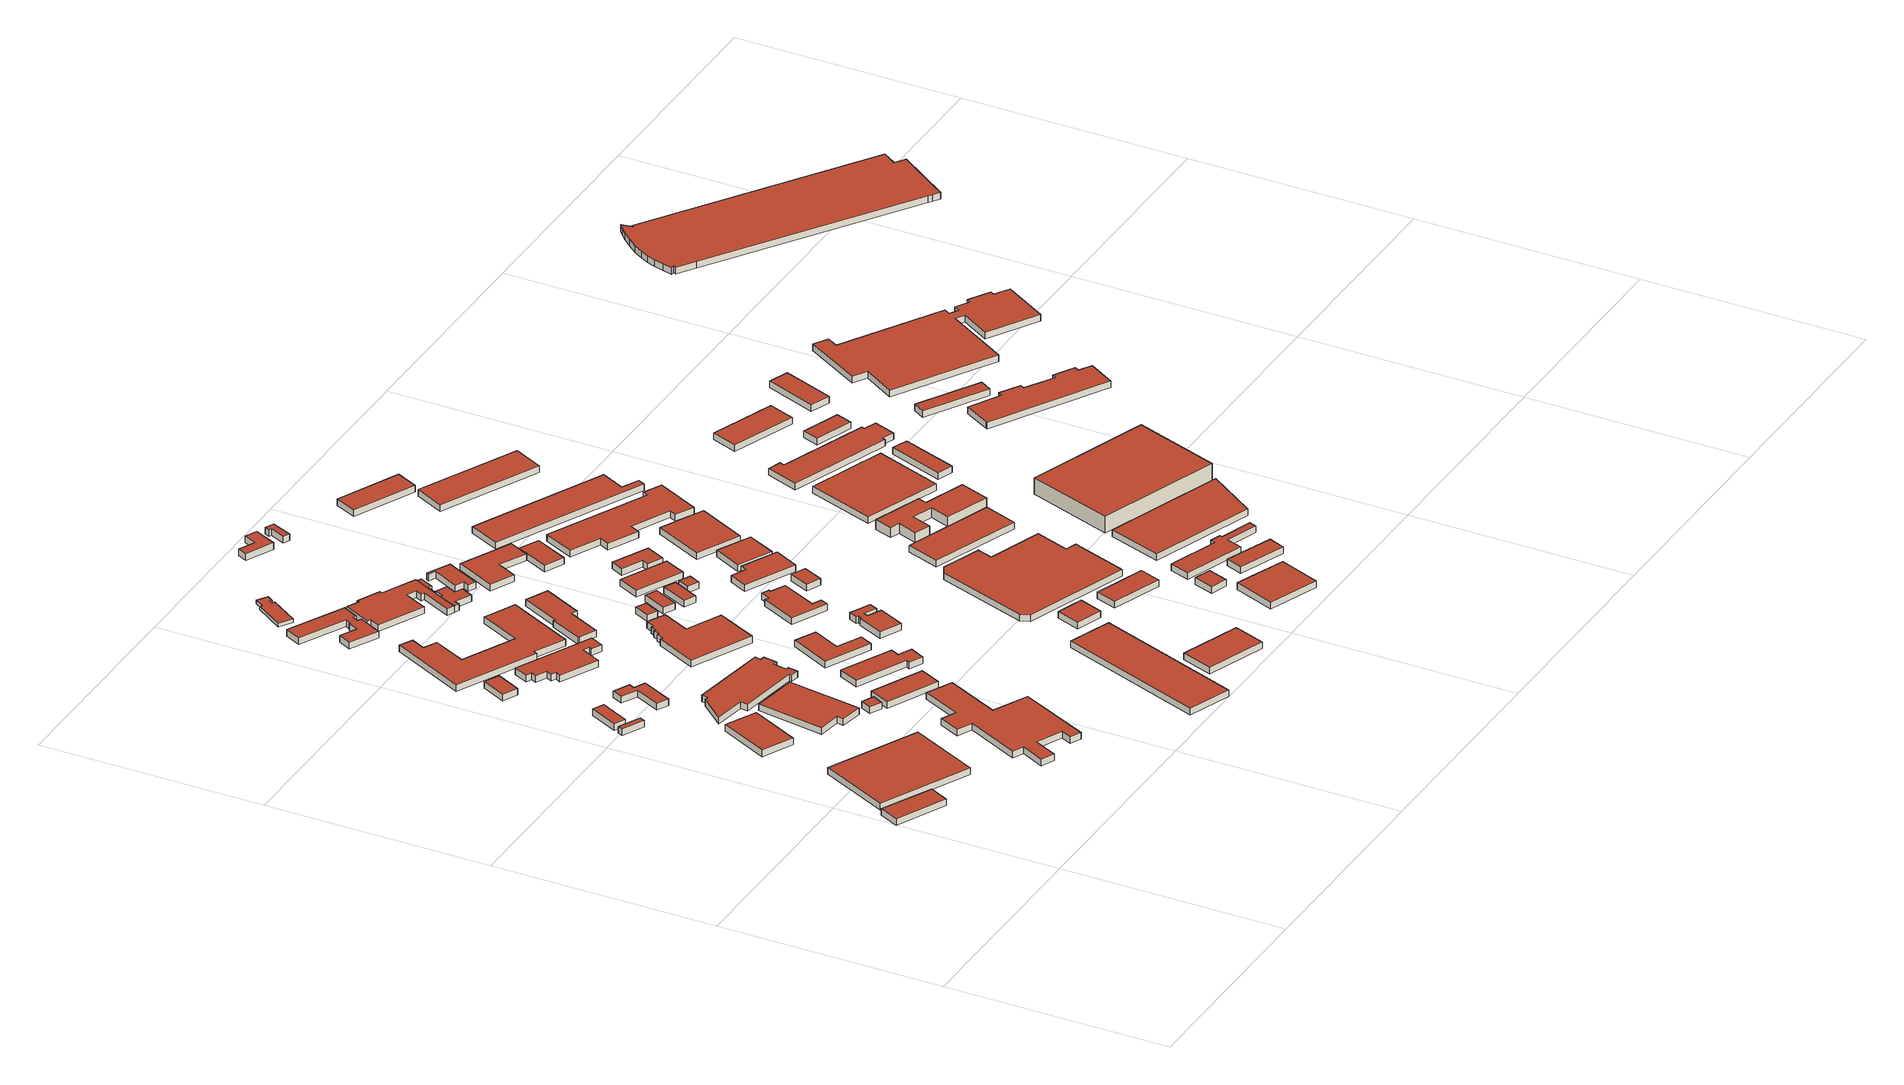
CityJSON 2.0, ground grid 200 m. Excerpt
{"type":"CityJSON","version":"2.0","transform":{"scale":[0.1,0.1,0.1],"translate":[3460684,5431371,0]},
"CityObjects":{
"building1":{"type":"Building","geometry":[{"type":"MultiSurface","lod":"2","boundaries":[[[0,1,2,3]],[[3,4,5,0]],[[0,5,6,1]],[[1,6,7,2]],[[2,7,4,3]],[[7,6,5,4]]],"semantics":{"surfaces":[{"type":"GroundSurface"},{"type":"WallSurface"},{"type":"RoofSurface"}],"values":[0,1,1,1,1,2]}}]},
"building2":{"type":"Building","geometry":[{"type":"MultiSurface","lod":"2","boundaries":[[[8,9,10,11]],[[11,12,13,8]],[[8,13,14,9]],[[9,14,15,10]],[[10,15,12,11]],[[15,14,13,12]]],"semantics":{"surfaces":[{"type":"GroundSurface"},{"type":"WallSurface"},{"type":"RoofSurface"}],"values":[0,1,1,1,1,2]}}]},
"building3":{"type":"Building","geometry":[{"type":"MultiSurface","lod":"2","boundaries":[[[16,17,18,19]],[[19,20,21,16]],[[16,21,22,17]],[[17,22,23,18]],[[18,23,20,19]],[[23,22,21,20]]],"semantics":{"surfaces":[{"type":"GroundSurface"},{"type":"WallSurface"},{"type":"RoofSurface"}],"values":[0,1,1,1,1,2]}}]},
"building4":{"type":"Building","geometry":[{"type":"MultiSurface","lod":"2","boundaries":[[[24,25,26,27]],[[27,28,29,24]],[[24,29,30,25]],[[25,30,31,26]],[[26,31,28,27]],[[31,30,29,28]]],"semantics":{"surfaces":[{"type":"GroundSurface"},{"type":"WallSurface"},{"type":"RoofSurface"}],"values":[0,1,1,1,1,2]}}]},
"building5":{"type":"Building","geometry":[{"type":"MultiSurface","lod":"2","boundaries":[[[32,33,34,35]],[[35,36,37,32]],[[32,37,38,33]],[[33,38,39,34]],[[34,39,36,35]],[[39,38,37,36]]],"semantics":{"surfaces":[{"type":"GroundSurface"},{"type":"WallSurface"},{"type":"RoofSurface"}],"values":[0,1,1,1,1,2]}}]},
"building6":{"type":"Building","geometry":[{"type":"MultiSurface","lod":"2","boundaries":[[[40,41,42,43]],[[43,44,45,40]],[[40,45,46,41]],[[41,46,47,42]],[[42,47,44,43]],[[47,46,45,44]]],"semantics":{"surfaces":[{"type":"GroundSurface"},{"type":"WallSurface"},{"type":"RoofSurface"}],"values":[0,1,1,1,1,2]}}]},
"building7":{"type":"Building","geometry":[{"type":"MultiSurface","lod":"2","boundaries":[[[48,49,50,51,52,53,54,55]],[[55,56,57,48]],[[48,57,58,49]],[[49,58,59,50]],[[50,59,60,51]],[[51,60,61,52]],[[52,61,62,53]],[[53,62,63,54]],[[54,63,56,55]],[[63,62,61,60,59,58,57,56]]],"semantics":{"surfaces":[{"type":"GroundSurface"},{"type":"WallSurface"},{"type":"RoofSurface"}],"values":[0,1,1,1,1,1,1,1,1,2]}}]},
"building8":{"type":"Building","geometry":[{"type":"MultiSurface","lod":"2","boundaries":[[[64,65,66,67,68,69]],[[69,70,71,64]],[[64,71,72,65]],[[65,72,73,66]],[[66,73,74,67]],[[67,74,75,68]],[[68,75,70,69]],[[75,74,73,72,71,70]]],"semantics":{"surfaces":[{"type":"GroundSurface"},{"type":"WallSurface"},{"type":"RoofSurface"}],"values":[0,1,1,1,1,1,1,2]}}]},
"building9":{"type":"Building","geometry":[{"type":"MultiSurface","lod":"2","boundaries":[[[76,77,78,79,80,81,82,83,84,85,86,87,88,89,90,91]],[[91,92,93,76]],[[76,93,94,77]],[[77,94,95,78]],[[78,95,96,79]],[[79,96,97,80]],[[80,97,98,81]],[[81,98,99,82]],[[82,99,100,83]],[[83,100,101,84]],[[84,101,102,85]],[[85,102,103,86]],[[86,103,104,87]],[[87,104,105,88]],[[88,105,106,89]],[[89,106,107,90]],[[90,107,92,91]],[[107,106,105,104,103,102,101,100,99,98,97,96,95,94,93,92]]],"semantics":{"surfaces":[{"type":"GroundSurface"},{"type":"WallSurface"},{"type":"RoofSurface"}],"values":[0,1,1,1,1,1,1,1,1,1,1,1,1,1,1,1,1,2]}}]},
"building10":{"type":"Building","geometry":[{"type":"MultiSurface","lod":"2","boundaries":[[[108,109,110,111]],[[111,112,113,108]],[[108,113,114,109]],[[109,114,115,110]],[[110,115,112,111]],[[115,114,113,112]]],"semantics":{"surfaces":[{"type":"GroundSurface"},{"type":"WallSurface"},{"type":"RoofSurface"}],"values":[0,1,1,1,1,2]}}]},
"building11":{"type":"Building","geometry":[{"type":"MultiSurface","lod":"2","boundaries":[[[116,117,118,119,120,121,122,123,124,125,126,127,128,129,130,131]],[[131,132,133,116]],[[116,133,134,117]],[[117,134,135,118]],[[118,135,136,119]],[[119,136,137,120]],[[120,137,138,121]],[[121,138,139,122]],[[122,139,140,123]],[[123,140,141,124]],[[124,141,142,125]],[[125,142,143,126]],[[126,143,144,127]],[[127,144,145,128]],[[128,145,146,129]],[[129,146,147,130]],[[130,147,132,131]],[[147,146,145,144,143,142,141,140,139,138,137,136,135,134,133,132]]],"semantics":{"surfaces":[{"type":"GroundSurface"},{"type":"WallSurface"},{"type":"RoofSurface"}],"values":[0,1,1,1,1,1,1,1,1,1,1,1,1,1,1,1,1,2]}}]},
"building12":{"type":"Building","geometry":[{"type":"MultiSurface","lod":"2","boundaries":[[[148,149,150,151,152,153,154,155,156,157,158,159,160,161]],[[161,162,163,148]],[[148,163,164,149]],[[149,164,165,150]],[[150,165,166,151]],[[151,166,167,152]],[[152,167,168,153]],[[153,168,169,154]],[[154,169,170,155]],[[155,170,171,156]],[[156,171,172,157]],[[157,172,173,158]],[[158,173,174,159]],[[159,174,175,160]],[[160,175,162,161]],[[175,174,173,172,171,170,169,168,167,166,165,164,163,162]]],"semantics":{"surfaces":[{"type":"GroundSurface"},{"type":"WallSurface"},{"type":"RoofSurface"}],"values":[0,1,1,1,1,1,1,1,1,1,1,1,1,1,1,2]}}]},
"building13":{"type":"Building","geometry":[{"type":"MultiSurface","lod":"2","boundaries":[[[176,177,178,179]],[[179,180,181,176]],[[176,181,182,177]],[[177,182,183,178]],[[178,183,180,179]],[[183,182,181,180]]],"semantics":{"surfaces":[{"type":"GroundSurface"},{"type":"WallSurface"},{"type":"RoofSurface"}],"values":[0,1,1,1,1,2]}}]},
"building14":{"type":"Building","geometry":[{"type":"MultiSurface","lod":"2","boundaries":[[[184,185,186,187,188,189,190,191,192,193,194,195]],[[195,196,197,184]],[[184,197,198,185]],[[185,198,199,186]],[[186,199,200,187]],[[187,200,201,188]],[[188,201,202,189]],[[189,202,203,190]],[[190,203,204,191]],[[191,204,205,192]],[[192,205,206,193]],[[193,206,207,194]],[[194,207,196,195]],[[207,206,205,204,203,202,201,200,199,198,197,196]]],"semantics":{"surfaces":[{"type":"GroundSurface"},{"type":"WallSurface"},{"type":"RoofSurface"}],"values":[0,1,1,1,1,1,1,1,1,1,1,1,1,2]}}]},
"building15":{"type":"Building","geometry":[{"type":"MultiSurface","lod":"2","boundaries":[[[208,209,210,211,212,213,214,215,216,217,218,219,220,221]],[[221,222,223,208]],[[208,223,224,209]],[[209,224,225,210]],[[210,225,226,211]],[[211,226,227,212]],[[212,227,228,213]],[[213,228,229,214]],[[214,229,230,215]],[[215,230,231,216]],[[216,231,232,217]],[[217,232,233,218]],[[218,233,234,219]],[[219,234,235,220]],[[220,235,222,221]],[[235,234,233,232,231,230,229,228,227,226,225,224,223,222]]],"semantics":{"surfaces":[{"type":"GroundSurface"},{"type":"WallSurface"},{"type":"RoofSurface"}],"values":[0,1,1,1,1,1,1,1,1,1,1,1,1,1,1,2]}}]},
"building16":{"type":"Building","geometry":[{"type":"MultiSurface","lod":"2","boundaries":[[[236,237,238,239,240,241,242,243,244,245]],[[245,246,247,236]],[[236,247,248,237]],[[237,248,249,238]],[[238,249,250,239]],[[239,250,251,240]],[[240,251,252,241]],[[241,252,253,242]],[[242,253,254,243]],[[243,254,255,244]],[[244,255,246,245]],[[255,254,253,252,251,250,249,248,247,246]]],"semantics":{"surfaces":[{"type":"GroundSurface"},{"type":"WallSurface"},{"type":"RoofSurface"}],"values":[0,1,1,1,1,1,1,1,1,1,1,2]}}]},
"building17":{"type":"Building","geometry":[{"type":"MultiSurface","lod":"2","boundaries":[[[256,257,258,259,260,261,262,263]],[[263,264,265,256]],[[256,265,266,257]],[[257,266,267,258]],[[258,267,268,259]],[[259,268,269,260]],[[260,269,270,261]],[[261,270,271,262]],[[262,271,264,263]],[[271,270,269,268,267,266,265,264]]],"semantics":{"surfaces":[{"type":"GroundSurface"},{"type":"WallSurface"},{"type":"RoofSurface"}],"values":[0,1,1,1,1,1,1,1,1,2]}}]},
"building18":{"type":"Building","geometry":[{"type":"MultiSurface","lod":"2","boundaries":[[[272,273,274,275,276,277,278,279,280,281,282,283,284,285]],[[285,286,287,272]],[[272,287,288,273]],[[273,288,289,274]],[[274,289,290,275]],[[275,290,291,276]],[[276,291,292,277]],[[277,292,293,278]],[[278,293,294,279]],[[279,294,295,280]],[[280,295,296,281]],[[281,296,297,282]],[[282,297,298,283]],[[283,298,299,284]],[[284,299,286,285]],[[299,298,297,296,295,294,293,292,291,290,289,288,287,286]]],"semantics":{"surfaces":[{"type":"GroundSurface"},{"type":"WallSurface"},{"type":"RoofSurface"}],"values":[0,1,1,1,1,1,1,1,1,1,1,1,1,1,1,2]}}]},
"building19":{"type":"Building","geometry":[{"type":"MultiSurface","lod":"2","boundaries":[[[300,301,302,303,304,305]],[[305,306,307,300]],[[300,307,308,301]],[[301,308,309,302]],[[302,309,310,303]],[[303,310,311,304]],[[304,311,306,305]],[[311,310,309,308,307,306]]],"semantics":{"surfaces":[{"type":"GroundSurface"},{"type":"WallSurface"},{"type":"RoofSurface"}],"values":[0,1,1,1,1,1,1,2]}}]},
"building20":{"type":"Building","geometry":[{"type":"MultiSurface","lod":"2","boundaries":[[[312,313,314,315,316,317,318,319,320,321,322,323,324,325,326,327,328,329]],[[329,330,331,312]],[[312,331,332,313]],[[313,332,333,314]],[[314,333,334,315]],[[315,334,335,316]],[[316,335,336,317]],[[317,336,337,318]],[[318,337,338,319]],[[319,338,339,320]],[[320,339,340,321]],[[321,340,341,322]],[[322,341,342,323]],[[323,342,343,324]],[[324,343,344,325]],[[325,344,345,326]],[[326,345,346,327]],[[327,346,347,328]],[[328,347,330,329]],[[347,346,345,344,343,342,341,340,339,338,337,336,335,334,333,332,331,330]]],"semantics":{"surfaces":[{"type":"GroundSurface"},{"type":"WallSurface"},{"type":"RoofSurface"}],"values":[0,1,1,1,1,1,1,1,1,1,1,1,1,1,1,1,1,1,1,2]}}]},
"building21":{"type":"Building","geometry":[{"type":"MultiSurface","lod":"2","boundaries":[[[348,349,350,351,352,353,354,355,356]],[[356,357,358,348]],[[348,358,359,349]],[[349,359,360,350]],[[350,360,361,351]],[[351,361,362,352]],[[352,362,363,353]],[[353,363,364,354]],[[354,364,365,355]],[[355,365,357,356]],[[365,364,363,362,361,360,359,358,357]]],"semantics":{"surfaces":[{"type":"GroundSurface"},{"type":"WallSurface"},{"type":"RoofSurface"}],"values":[0,1,1,1,1,1,1,1,1,1,2]}}]},
"building22":{"type":"Building","geometry":[{"type":"MultiSurface","lod":"2","boundaries":[[[366,367,368,369]],[[369,370,371,366]],[[366,371,372,367]],[[367,372,373,368]],[[368,373,370,369]],[[373,372,371,370]]],"semantics":{"surfaces":[{"type":"GroundSurface"},{"type":"WallSurface"},{"type":"RoofSurface"}],"values":[0,1,1,1,1,2]}}]},
"building23":{"type":"Building","geometry":[{"type":"MultiSurface","lod":"2","boundaries":[[[329,374,375,376,377,378,379,380,381,312]],[[312,331,330,329]],[[329,330,382,374]],[[374,382,383,375]],[[375,383,384,376]],[[376,384,385,377]],[[377,385,386,378]],[[378,386,387,379]],[[379,387,388,380]],[[380,388,389,381]],[[381,389,331,312]],[[389,388,387,386,385,384,383,382,330,331]]],"semantics":{"surfaces":[{"type":"GroundSurface"},{"type":"WallSurface"},{"type":"RoofSurface"}],"values":[0,1,1,1,1,1,1,1,1,1,1,2]}}]},
"building24":{"type":"Building","geometry":[{"type":"MultiSurface","lod":"2","boundaries":[[[390,391,392,393]],[[393,394,395,390]],[[390,395,396,391]],[[391,396,397,392]],[[392,397,394,393]],[[397,396,395,394]]],"semantics":{"surfaces":[{"type":"GroundSurface"},{"type":"WallSurface"},{"type":"RoofSurface"}],"values":[0,1,1,1,1,2]}}]},
"building25":{"type":"Building","geometry":[{"type":"MultiSurface","lod":"2","boundaries":[[[398,399,400,401,402,403,404]],[[404,405,406,398]],[[398,406,407,399]],[[399,407,408,400]],[[400,408,409,401]],[[401,409,410,402]],[[402,410,411,403]],[[403,411,405,404]],[[411,410,409,408,407,406,405]]],"semantics":{"surfaces":[{"type":"GroundSurface"},{"type":"WallSurface"},{"type":"RoofSurface"}],"values":[0,1,1,1,1,1,1,1,2]}}]},
"building26":{"type":"Building","geometry":[{"type":"MultiSurface","lod":"2","boundaries":[[[412,413,414,415]],[[415,416,417,412]],[[412,417,418,413]],[[413,418,419,414]],[[414,419,416,415]],[[419,418,417,416]]],"semantics":{"surfaces":[{"type":"GroundSurface"},{"type":"WallSurface"},{"type":"RoofSurface"}],"values":[0,1,1,1,1,2]}}]},
"building27":{"type":"Building","geometry":[{"type":"MultiSurface","lod":"2","boundaries":[[[420,421,422,423,424,425,426,427,428,429,430,431]],[[431,432,433,420]],[[420,433,434,421]],[[421,434,435,422]],[[422,435,436,423]],[[423,436,437,424]],[[424,437,438,425]],[[425,438,439,426]],[[426,439,440,427]],[[427,440,441,428]],[[428,441,442,429]],[[429,442,443,430]],[[430,443,432,431]],[[443,442,441,440,439,438,437,436,435,434,433,432]]],"semantics":{"surfaces":[{"type":"GroundSurface"},{"type":"WallSurface"},{"type":"RoofSurface"}],"values":[0,1,1,1,1,1,1,1,1,1,1,1,1,2]}}]},
"building28":{"type":"Building","geometry":[{"type":"MultiSurface","lod":"2","boundaries":[[[444,445,446,447,448,449,450,451]],[[451,452,453,444]],[[444,453,454,445]],[[445,454,455,446]],[[446,455,456,447]],[[447,456,457,448]],[[448,457,458,449]],[[449,458,459,450]],[[450,459,452,451]],[[459,458,457,456,455,454,453,452]]],"semantics":{"surfaces":[{"type":"GroundSurface"},{"type":"WallSurface"},{"type":"RoofSurface"}],"values":[0,1,1,1,1,1,1,1,1,2]}}]},
"building29":{"type":"Building","geometry":[{"type":"MultiSurface","lod":"2","boundaries":[[[460,461,462,463]],[[463,464,465,460]],[[460,465,466,461]],[[461,466,467,462]],[[462,467,464,463]],[[467,466,465,464]]],"semantics":{"surfaces":[{"type":"GroundSurface"},{"type":"WallSurface"},{"type":"RoofSurface"}],"values":[0,1,1,1,1,2]}}]},
"building30":{"type":"Building","geometry":[{"type":"MultiSurface","lod":"2","boundaries":[[[468,469,470,471,472,473,474,475,476,477]],[[477,478,479,468]],[[468,479,480,469]],[[469,480,481,470]],[[470,481,482,471]],[[471,482,483,472]],[[472,483,484,473]],[[473,484,485,474]],[[474,485,486,475]],[[475,486,487,476]],[[476,487,478,477]],[[487,486,485,484,483,482,481,480,479,478]]],"semantics":{"surfaces":[{"type":"GroundSurface"},{"type":"WallSurface"},{"type":"RoofSurface"}],"values":[0,1,1,1,1,1,1,1,1,1,1,2]}}]},
"building31":{"type":"Building","geometry":[{"type":"MultiSurface","lod":"2","boundaries":[[[488,489,490,491]],[[491,492,493,488]],[[488,493,494,489]],[[489,494,495,490]],[[490,495,492,491]],[[495,494,493,492]]],"semantics":{"surfaces":[{"type":"GroundSurface"},{"type":"WallSurface"},{"type":"RoofSurface"}],"values":[0,1,1,1,1,2]}}]},
"building32":{"type":"Building","geometry":[{"type":"MultiSurface","lod":"2","boundaries":[[[496,497,498,499,500,501]],[[501,502,503,496]],[[496,503,504,497]],[[497,504,505,498]],[[498,505,506,499]],[[499,506,507,500]],[[500,507,502,501]],[[507,506,505,504,503,502]]],"semantics":{"surfaces":[{"type":"GroundSurface"},{"type":"WallSurface"},{"type":"RoofSurface"}],"values":[0,1,1,1,1,1,1,2]}}]},
"building33":{"type":"Building","geometry":[{"type":"MultiSurface","lod":"2","boundaries":[[[508,509,510,511]],[[511,512,513,508]],[[508,513,514,509]],[[509,514,515,510]],[[510,515,512,511]],[[515,514,513,512]]],"semantics":{"surfaces":[{"type":"GroundSurface"},{"type":"WallSurface"},{"type":"RoofSurface"}],"values":[0,1,1,1,1,2]}}]},
"building34":{"type":"Building","geometry":[{"type":"MultiSurface","lod":"2","boundaries":[[[516,517,518,519,520,521]],[[521,522,523,516]],[[516,523,524,517]],[[517,524,525,518]],[[518,525,526,519]],[[519,526,527,520]],[[520,527,522,521]],[[527,526,525,524,523,522]]],"semantics":{"surfaces":[{"type":"GroundSurface"},{"type":"WallSurface"},{"type":"RoofSurface"}],"values":[0,1,1,1,1,1,1,2]}}]},
"building35":{"type":"Building","geometry":[{"type":"MultiSurface","lod":"2","boundaries":[[[528,529,530,531]],[[531,532,533,528]],[[528,533,534,529]],[[529,534,535,530]],[[530,535,532,531]],[[535,534,533,532]]],"semantics":{"surfaces":[{"type":"GroundSurface"},{"type":"WallSurface"},{"type":"RoofSurface"}],"values":[0,1,1,1,1,2]}}]},
"building36":{"type":"Building","geometry":[{"type":"MultiSurface","lod":"2","boundaries":[[[536,537,538,539]],[[539,540,541,536]],[[536,541,542,537]],[[537,542,543,538]],[[538,543,540,539]],[[543,542,541,540]]],"semantics":{"surfaces":[{"type":"GroundSurface"},{"type":"WallSurface"},{"type":"RoofSurface"}],"values":[0,1,1,1,1,2]}}]},
"building37":{"type":"Building","geometry":[{"type":"MultiSurface","lod":"2","boundaries":[[[544,545,546,547,548,549]],[[549,550,551,544]],[[544,551,552,545]],[[545,552,553,546]],[[546,553,554,547]],[[547,554,555,548]],[[548,555,550,549]],[[555,554,553,552,551,550]]],"semantics":{"surfaces":[{"type":"GroundSurface"},{"type":"WallSurface"},{"type":"RoofSurface"}],"values":[0,1,1,1,1,1,1,2]}}]},
"building38":{"type":"Building","geometry":[{"type":"MultiSurface","lod":"2","boundaries":[[[556,557,558,559]],[[559,560,561,556]],[[556,561,562,557]],[[557,562,563,558]],[[558,563,560,559]],[[563,562,561,560]]],"semantics":{"surfaces":[{"type":"GroundSurface"},{"type":"WallSurface"},{"type":"RoofSurface"}],"values":[0,1,1,1,1,2]}}]},
"building39":{"type":"Building","geometry":[{"type":"MultiSurface","lod":"2","boundaries":[[[564,565,566,567]],[[567,568,569,564]],[[564,569,570,565]],[[565,570,571,566]],[[566,571,568,567]],[[571,570,569,568]]],"semantics":{"surfaces":[{"type":"GroundSurface"},{"type":"WallSurface"},{"type":"RoofSurface"}],"values":[0,1,1,1,1,2]}}]},
"building40":{"type":"Building","geometry":[{"type":"MultiSurface","lod":"2","boundaries":[[[572,573,574,575,576,577]],[[577,578,579,572]],[[572,579,580,573]],[[573,580,581,574]],[[574,581,582,575]],[[575,582,583,576]],[[576,583,578,577]],[[583,582,581,580,579,578]]],"semantics":{"surfaces":[{"type":"GroundSurface"},{"type":"WallSurface"},{"type":"RoofSurface"}],"values":[0,1,1,1,1,1,1,2]}}]},
"building41":{"type":"Building","geometry":[{"type":"MultiSurface","lod":"2","boundaries":[[[584,585,586,587,588,589]],[[589,590,591,584]],[[584,591,592,585]],[[585,592,593,586]],[[586,593,594,587]],[[587,594,595,588]],[[588,595,590,589]],[[595,594,593,592,591,590]]],"semantics":{"surfaces":[{"type":"GroundSurface"},{"type":"WallSurface"},{"type":"RoofSurface"}],"values":[0,1,1,1,1,1,1,2]}}]},
"building42":{"type":"Building","geometry":[{"type":"MultiSurface","lod":"2","boundaries":[[[596,597,598,599]],[[599,600,601,596]],[[596,601,602,597]],[[597,602,603,598]],[[598,603,600,599]],[[603,602,601,600]]],"semantics":{"surfaces":[{"type":"GroundSurface"},{"type":"WallSurface"},{"type":"RoofSurface"}],"values":[0,1,1,1,1,2]}}]},
"building43":{"type":"Building","geometry":[{"type":"MultiSurface","lod":"2","boundaries":[[[604,605,606,607]],[[607,608,609,604]],[[604,609,610,605]],[[605,610,611,606]],[[606,611,608,607]],[[611,610,609,608]]],"semantics":{"surfaces":[{"type":"GroundSurface"},{"type":"WallSurface"},{"type":"RoofSurface"}],"values":[0,1,1,1,1,2]}}]},
"building44":{"type":"Building","geometry":[{"type":"MultiSurface","lod":"2","boundaries":[[[612,613,614,615,616,617,618,619,620,621]],[[621,622,623,612]],[[612,623,624,613]],[[613,624,625,614]],[[614,625,626,615]],[[615,626,627,616]],[[616,627,628,617]],[[617,628,629,618]],[[618,629,630,619]],[[619,630,631,620]],[[620,631,622,621]],[[631,630,629,628,627,626,625,624,623,622]]],"semantics":{"surfaces":[{"type":"GroundSurface"},{"type":"WallSurface"},{"type":"RoofSurface"}],"values":[0,1,1,1,1,1,1,1,1,1,1,2]}}]},
"building45":{"type":"Building","geometry":[{"type":"MultiSurface","lod":"2","boundaries":[[[632,633,634,635]],[[635,636,637,632]],[[632,637,638,633]],[[633,638,639,634]],[[634,639,636,635]],[[639,638,637,636]]],"semantics":{"surfaces":[{"type":"GroundSurface"},{"type":"WallSurface"},{"type":"RoofSurface"}],"values":[0,1,1,1,1,2]}}]},
"building46":{"type":"Building","geometry":[{"type":"MultiSurface","lod":"2","boundaries":[[[640,641,642,643]],[[643,644,645,640]],[[640,645,646,641]],[[641,646,647,642]],[[642,647,644,643]],[[647,646,645,644]]],"semantics":{"surfaces":[{"type":"GroundSurface"},{"type":"WallSurface"},{"type":"RoofSurface"}],"values":[0,1,1,1,1,2]}}]},
"building47":{"type":"Building","geometry":[{"type":"MultiSurface","lod":"2","boundaries":[[[648,649,650,651,652,653,654,655,656,657,658,659]],[[659,660,661,648]],[[648,661,662,649]],[[649,662,663,650]],[[650,663,664,651]],[[651,664,665,652]],[[652,665,666,653]],[[653,666,667,654]],[[654,667,668,655]],[[655,668,669,656]],[[656,669,670,657]],[[657,670,671,658]],[[658,671,660,659]],[[671,670,669,668,667,666,665,664,663,662,661,660]]],"semantics":{"surfaces":[{"type":"GroundSurface"},{"type":"WallSurface"},{"type":"RoofSurface"}],"values":[0,1,1,1,1,1,1,1,1,1,1,1,1,2]}}]},
"building48":{"type":"Building","geometry":[{"type":"MultiSurface","lod":"2","boundaries":[[[672,673,674,675]],[[675,676,677,672]],[[672,677,678,673]],[[673,678,679,674]],[[674,679,676,675]],[[679,678,677,676]]],"semantics":{"surfaces":[{"type":"GroundSurface"},{"type":"WallSurface"},{"type":"RoofSurface"}],"values":[0,1,1,1,1,2]}}]},
"building49":{"type":"Building","geometry":[{"type":"MultiSurface","lod":"2","boundaries":[[[680,681,682,683]],[[683,684,685,680]],[[680,685,686,681]],[[681,686,687,682]],[[682,687,684,683]],[[687,686,685,684]]],"semantics":{"surfaces":[{"type":"GroundSurface"},{"type":"WallSurface"},{"type":"RoofSurface"}],"values":[0,1,1,1,1,2]}}]},
"building50":{"type":"Building","geometry":[{"type":"MultiSurface","lod":"2","boundaries":[[[688,689,690,691,692,693]],[[693,694,695,688]],[[688,695,696,689]],[[689,696,697,690]],[[690,697,698,691]],[[691,698,699,692]],[[692,699,694,693]],[[699,698,697,696,695,694]]],"semantics":{"surfaces":[{"type":"GroundSurface"},{"type":"WallSurface"},{"type":"RoofSurface"}],"values":[0,1,1,1,1,1,1,2]}}]},
"building51":{"type":"Building","geometry":[{"type":"MultiSurface","lod":"2","boundaries":[[[700,701,702,703]],[[703,704,705,700]],[[700,705,706,701]],[[701,706,707,702]],[[702,707,704,703]],[[707,706,705,704]]],"semantics":{"surfaces":[{"type":"GroundSurface"},{"type":"WallSurface"},{"type":"RoofSurface"}],"values":[0,1,1,1,1,2]}}]},
"building52":{"type":"Building","geometry":[{"type":"MultiSurface","lod":"2","boundaries":[[[708,709,710,711]],[[711,712,713,708]],[[708,713,714,709]],[[709,714,715,710]],[[710,715,712,711]],[[715,714,713,712]]],"semantics":{"surfaces":[{"type":"GroundSurface"},{"type":"WallSurface"},{"type":"RoofSurface"}],"values":[0,1,1,1,1,2]}}]},
"building53":{"type":"Building","geometry":[{"type":"MultiSurface","lod":"2","boundaries":[[[716,717,718,719]],[[719,720,721,716]],[[716,721,722,717]],[[717,722,723,718]],[[718,723,720,719]],[[723,722,721,720]]],"semantics":{"surfaces":[{"type":"GroundSurface"},{"type":"WallSurface"},{"type":"RoofSurface"}],"values":[0,1,1,1,1,2]}}]},
"building54":{"type":"Building","geometry":[{"type":"MultiSurface","lod":"2","boundaries":[[[724,725,726,727,728,729,730,731,732,733]],[[733,734,735,724]],[[724,735,736,725]],[[725,736,737,726]],[[726,737,738,727]],[[727,738,739,728]],[[728,739,740,729]],[[729,740,741,730]],[[730,741,742,731]],[[731,742,743,732]],[[732,743,734,733]],[[743,742,741,740,739,738,737,736,735,734]]],"semantics":{"surfaces":[{"type":"GroundSurface"},{"type":"WallSurface"},{"type":"RoofSurface"}],"values":[0,1,1,1,1,1,1,1,1,1,1,2]}}]},
"building55":{"type":"Building","geometry":[{"type":"MultiSurface","lod":"2","boundaries":[[[744,745,746,747,748,749,750,751,752,753,754,755]],[[755,756,757,744]],[[744,757,758,745]],[[745,758,759,746]],[[746,759,760,747]],[[747,760,761,748]],[[748,761,762,749]],[[749,762,763,750]],[[750,763,764,751]],[[751,764,765,752]],[[752,765,766,753]],[[753,766,767,754]],[[754,767,756,755]],[[767,766,765,764,763,762,761,760,759,758,757,756]]],"semantics":{"surfaces":[{"type":"GroundSurface"},{"type":"WallSurface"},{"type":"RoofSurface"}],"values":[0,1,1,1,1,1,1,1,1,1,1,1,1,2]}}]},
"building56":{"type":"Building","geometry":[{"type":"MultiSurface","lod":"2","boundaries":[[[768,769,770,771]],[[771,772,773,768]],[[768,773,774,769]],[[769,774,775,770]],[[770,775,772,771]],[[775,774,773,772]]],"semantics":{"surfaces":[{"type":"GroundSurface"},{"type":"WallSurface"},{"type":"RoofSurface"}],"values":[0,1,1,1,1,2]}}]},
"building57":{"type":"Building","geometry":[{"type":"MultiSurface","lod":"2","boundaries":[[[776,777,778,779]],[[779,780,781,776]],[[776,781,782,777]],[[777,782,783,778]],[[778,783,780,779]],[[783,782,781,780]]],"semantics":{"surfaces":[{"type":"GroundSurface"},{"type":"WallSurface"},{"type":"RoofSurface"}],"values":[0,1,1,1,1,2]}}]},
"building58":{"type":"Building","geometry":[{"type":"MultiSurface","lod":"2","boundaries":[[[784,785,786,787]],[[787,788,789,784]],[[784,789,790,785]],[[785,790,791,786]],[[786,791,788,787]],[[791,790,789,788]]],"semantics":{"surfaces":[{"type":"GroundSurface"},{"type":"WallSurface"},{"type":"RoofSurface"}],"values":[0,1,1,1,1,2]}}]},
"building59":{"type":"Building","geometry":[{"type":"MultiSurface","lod":"2","boundaries":[[[792,793,794,795,796,797,798,799,800,801]],[[801,802,803,792]],[[792,803,804,793]],[[793,804,805,794]],[[794,805,806,795]],[[795,806,807,796]],[[796,807,808,797]],[[797,808,809,798]],[[798,809,810,799]],[[799,810,811,800]],[[800,811,802,801]],[[811,810,809,808,807,806,805,804,803,802]]],"semantics":{"surfaces":[{"type":"GroundSurface"},{"type":"WallSurface"},{"type":"RoofSurface"}],"values":[0,1,1,1,1,1,1,1,1,1,1,2]}}]},
"building60":{"type":"Building","geometry":[{"type":"MultiSurface","lod":"2","boundaries":[[[812,813,814,815]],[[815,816,817,812]],[[812,817,818,813]],[[813,818,819,814]],[[814,819,816,815]],[[819,818,817,816]]],"semantics":{"surfaces":[{"type":"GroundSurface"},{"type":"WallSurface"},{"type":"RoofSurface"}],"values":[0,1,1,1,1,2]}}]},
"building61":{"type":"Building","geometry":[{"type":"MultiSurface","lod":"2","boundaries":[[[820,821,822,823]],[[823,824,825,820]],[[820,825,826,821]],[[821,826,827,822]],[[822,827,824,823]],[[827,826,825,824]]],"semantics":{"surfaces":[{"type":"GroundSurface"},{"type":"WallSurface"},{"type":"RoofSurface"}],"values":[0,1,1,1,1,2]}}]},
"building62":{"type":"Building","geometry":[{"type":"MultiSurface","lod":"2","boundaries":[[[828,829,830,831]],[[831,832,833,828]],[[828,833,834,829]],[[829,834,835,830]],[[830,835,832,831]],[[835,834,833,832]]],"semantics":{"surfaces":[{"type":"GroundSurface"},{"type":"WallSurface"},{"type":"RoofSurface"}],"values":[0,1,1,1,1,2]}}]},
"building63":{"type":"Building","geometry":[{"type":"MultiSurface","lod":"2","boundaries":[[[836,837,838,839]],[[839,840,841,836]],[[836,841,842,837]],[[837,842,843,838]],[[838,843,840,839]],[[843,842,841,840]]],"semantics":{"surfaces":[{"type":"GroundSurface"},{"type":"WallSurface"},{"type":"RoofSurface"}],"values":[0,1,1,1,1,2]}}]},
"building64":{"type":"Building","geometry":[{"type":"MultiSurface","lod":"2","boundaries":[[[844,845,846,847]],[[847,848,849,844]],[[844,849,850,845]],[[845,850,851,846]],[[846,851,848,847]],[[851,850,849,848]]],"semantics":{"surfaces":[{"type":"GroundSurface"},{"type":"WallSurface"},{"type":"RoofSurface"}],"values":[0,1,1,1,1,2]}}]},
"building65":{"type":"Building","geometry":[{"type":"MultiSurface","lod":"2","boundaries":[[[852,853,854,855,856,857,858,859,860,861,862,863,864]],[[864,865,866,852]],[[852,866,867,853]],[[853,867,868,854]],[[854,868,869,855]],[[855,869,870,856]],[[856,870,871,857]],[[857,871,872,858]],[[858,872,873,859]],[[859,873,874,860]],[[860,874,875,861]],[[861,875,876,862]],[[862,876,877,863]],[[863,877,865,864]],[[877,876,875,874,873,872,871,870,869,868,867,866,865]]],"semantics":{"surfaces":[{"type":"GroundSurface"},{"type":"WallSurface"},{"type":"RoofSurface"}],"values":[0,1,1,1,1,1,1,1,1,1,1,1,1,1,2]}}]},
"building66":{"type":"Building","geometry":[{"type":"MultiSurface","lod":"2","boundaries":[[[878,879,880,881,882,883,884,885,886,887,888,889,890,891,892,893,894,895,896,897]],[[897,898,899,878]],[[878,899,900,879]],[[879,900,901,880]],[[880,901,902,881]],[[881,902,903,882]],[[882,903,904,883]],[[883,904,905,884]],[[884,905,906,885]],[[885,906,907,886]],[[886,907,908,887]],[[887,908,909,888]],[[888,909,910,889]],[[889,910,911,890]],[[890,911,912,891]],[[891,912,913,892]],[[892,913,914,893]],[[893,914,915,894]],[[894,915,916,895]],[[895,916,917,896]],[[896,917,898,897]],[[917,916,915,914,913,912,911,910,909,908,907,906,905,904,903,902,901,900,899,898]]],"semantics":{"surfaces":[{"type":"GroundSurface"},{"type":"WallSurface"},{"type":"RoofSurface"}],"values":[0,1,1,1,1,1,1,1,1,1,1,1,1,1,1,1,1,1,1,1,1,2]}}]},
"building67":{"type":"Building","geometry":[{"type":"MultiSurface","lod":"2","boundaries":[[[918,919,920,921,922,923,924,925,926,927,928,929,930,931,932,933,934,935,936,937,938]],[[938,939,940,918]],[[918,940,941,919]],[[919,941,942,920]],[[920,942,943,921]],[[921,943,944,922]],[[922,944,945,923]],[[923,945,946,924]],[[924,946,947,925]],[[925,947,948,926]],[[926,948,949,927]],[[927,949,950,928]],[[928,950,951,929]],[[929,951,952,930]],[[930,952,953,931]],[[931,953,954,932]],[[932,954,955,933]],[[933,955,956,934]],[[934,956,957,935]],[[935,957,958,936]],[[936,958,959,937]],[[937,959,939,938]],[[959,958,957,956,955,954,953,952,951,950,949,948,947,946,945,944,943,942,941,940,939]]],"semantics":{"surfaces":[{"type":"GroundSurface"},{"type":"WallSurface"},{"type":"RoofSurface"}],"values":[0,1,1,1,1,1,1,1,1,1,1,1,1,1,1,1,1,1,1,1,1,1,2]}}]}
},
"vertices":[
[87,1617,0],[533,1400,0],[448,1227,0],[2,1444,0],[2,1444,60],[87,1617,60],[533,1400,60],[448,1227,60],
[956,1277,0],[153,1660,0],[447,2274,0],[1250,1891,0],[1250,1891,60],[956,1277,60],[153,1660,60],[447,2274,60],
[420,3883,0],[226,3977,0],[249,4025,0],[443,3931,0],[443,3931,60],[420,3883,60],[226,3977,60],[249,4025,60],
[720,2721,0],[445,2853,0],[658,3291,0],[932,3158,0],[932,3158,60],[720,2721,60],[445,2853,60],[658,3291,60],
[368,4023,0],[267,4071,0],[392,4326,0],[492,4278,0],[492,4278,60],[368,4023,60],[267,4071,60],[392,4326,60],
[397,4991,0],[265,5055,0],[372,5274,0],[504,5210,0],[504,5210,60],[397,4991,60],[265,5055,60],[372,5274,60],
[796,3862,0],[692,3912,0],[803,4139,0],[658,4209,0],[704,4305,0],[850,4234,0],[825,4184,0],[929,4134,0],[929,4134,60],[796,3862,60],[692,3912,60],[803,4139,60],[658,4209,60],[704,4305,60],[850,4234,60],[825,4184,60],
[1362,2468,0],[1155,2500,0],[1164,2561,0],[960,2592,0],[1052,3194,0],[1463,3132,0],[1463,3132,60],[1362,2468,60],[1155,2500,60],[1164,2561,60],[960,2592,60],[1052,3194,60],
[1810,1516,0],[2122,1369,0],[1825,744,0],[1728,790,0],[1771,881,0],[1542,990,0],[1443,783,0],[1325,839,0],[1424,1046,0],[1328,1091,0],[1554,1568,0],[1421,1630,0],[1511,1820,0],[1644,1757,0],[1807,2101,0],[2036,1992,0],[2036,1992,60],[1810,1516,60],[2122,1369,60],[1825,744,60],[1728,790,60],[1771,881,60],[1542,990,60],[1443,783,60],[1325,839,60],[1424,1046,60],[1328,1091,60],[1554,1568,60],[1421,1630,60],[1511,1820,60],[1644,1757,60],[1807,2101,60],
[1517,2348,0],[1412,2399,0],[1458,2494,0],[1563,2443,0],[1563,2443,60],[1517,2348,60],[1412,2399,60],[1458,2494,60],
[1672,3547,0],[1662,3489,0],[1701,3483,0],[1682,3361,0],[1644,3367,0],[1625,3245,0],[1648,3242,0],[1634,3152,0],[1558,3164,0],[1561,3186,0],[1007,3272,0],[1017,3339,0],[731,3383,0],[926,3602,0],[958,3597,0],[967,3655,0],[967,3655,60],[1672,3547,60],[1662,3489,60],[1701,3483,60],[1682,3361,60],[1644,3367,60],[1625,3245,60],[1648,3242,60],[1634,3152,60],[1558,3164,60],[1561,3186,60],[1007,3272,60],[1017,3339,60],[731,3383,60],[926,3602,60],[958,3597,60],
[1285,4703,0],[1194,4747,0],[1205,4770,0],[1151,4796,0],[1065,4619,0],[725,4785,0],[747,4830,0],[704,4851,0],[730,4904,0],[630,4952,0],[653,4999,0],[604,5023,0],[666,5149,0],[1342,4821,0],[1342,4821,60],[1285,4703,60],[1194,4747,60],[1205,4770,60],[1151,4796,60],[1065,4619,60],[725,4785,60],[747,4830,60],[704,4851,60],[730,4904,60],[630,4952,60],[653,4999,60],[604,5023,60],[666,5149,60],
[1998,2094,0],[1541,2313,0],[1632,2500,0],[2088,2281,0],[2088,2281,60],[1998,2094,60],[1541,2313,60],[1632,2500,60],
[1059,5351,0],[1239,5719,0],[1515,5585,0],[1226,4993,0],[950,5127,0],[936,5099,0],[225,5444,0],[553,6116,0],[669,6059,0],[607,5932,0],[727,5874,0],[584,5581,0],[584,5581,60],[1059,5351,60],[1239,5719,60],[1515,5585,60],[1226,4993,60],[950,5127,60],[936,5099,60],[225,5444,60],[553,6116,60],[669,6059,60],[607,5932,60],[727,5874,60],
[788,6617,0],[762,6631,0],[735,6579,0],[769,6562,0],[662,6354,0],[410,6485,0],[471,6602,0],[618,6526,0],[665,6616,0],[674,6611,0],[701,6662,0],[291,6873,0],[364,7013,0],[861,6757,0],[861,6757,60],[788,6617,60],[762,6631,60],[735,6579,60],[769,6562,60],[662,6354,60],[410,6485,60],[471,6602,60],[618,6526,60],[665,6616,60],[674,6611,60],[701,6662,60],[291,6873,60],[364,7013,60],
[744,7338,0],[727,7349,0],[709,7322,0],[730,7308,0],[568,7061,0],[453,7136,0],[615,7384,0],[636,7370,0],[688,7451,0],[779,7392,0],[779,7392,30],[744,7338,30],[727,7349,30],[709,7322,30],[730,7308,30],[568,7061,30],[453,7136,30],[615,7384,30],[636,7370,30],[688,7451,30],
[2274,2372,0],[2154,2431,0],[2167,2458,0],[1719,2675,0],[1808,2857,0],[2256,2640,0],[2217,2561,0],[2338,2503,0],[2338,2503,60],[2274,2372,60],[2154,2431,60],[2167,2458,60],[1719,2675,60],[1808,2857,60],[2256,2640,60],[2217,2561,60],
[1919,4469,0],[1801,4223,0],[2115,4073,0],[1940,3709,0],[1398,3968,0],[1573,4332,0],[1591,4323,0],[1623,4388,0],[1639,4380,0],[1666,4437,0],[1680,4430,0],[1703,4478,0],[1721,4470,0],[1758,4546,0],[1758,4546,60],[1919,4469,60],[1801,4223,60],[2115,4073,60],[1940,3709,60],[1398,3968,60],[1573,4332,60],[1591,4323,60],[1623,4388,60],[1639,4380,60],[1666,4437,60],[1680,4430,60],[1703,4478,60],[1721,4470,60],
[2268,2827,0],[1863,3023,0],[2039,3385,0],[2227,3294,0],[2107,3048,0],[2324,2943,0],[2324,2943,60],[2268,2827,60],[1863,3023,60],[2039,3385,60],[2227,3294,60],[2107,3048,60],
[1275,6002,0],[1212,6033,0],[1342,6301,0],[1315,6314,0],[1342,6370,0],[1256,6412,0],[1156,6205,0],[748,6402,0],[791,6492,0],[762,6506,0],[882,6752,0],[994,6697,0],[1004,6718,0],[1204,6622,0],[1194,6601,0],[1495,6455,0],[1406,6270,0],[1355,6167,0],[1355,6167,60],[1275,6002,60],[1212,6033,60],[1342,6301,60],[1315,6314,60],[1342,6370,60],[1256,6412,60],[1156,6205,60],[748,6402,60],[791,6492,60],[762,6506,60],[882,6752,60],[994,6697,60],[1004,6718,60],[1204,6622,60],[1194,6601,60],[1495,6455,60],[1406,6270,60],
[1648,5106,0],[1598,5130,0],[1456,4838,0],[1310,4909,0],[1295,4917,0],[1437,5209,0],[1452,5201,0],[1622,5548,0],[1818,5453,0],[1818,5453,60],[1648,5106,60],[1598,5130,60],[1456,4838,60],[1310,4909,60],[1295,4917,60],[1437,5209,60],[1452,5201,60],[1622,5548,60],
[2926,4,0],[2541,144,0],[3018,1449,0],[3402,1309,0],[3402,1309,60],[2926,4,60],[2541,144,60],[3018,1449,60],
[1373,6159,0],[1409,6234,0],[1511,6185,0],[1468,6097,0],[1537,6064,0],[1484,5955,0],[1340,6024,0],[1319,5981,0],[1373,6159,60],[1409,6234,60],[1511,6185,60],[1468,6097,60],[1537,6064,60],[1484,5955,60],[1340,6024,60],[1319,5981,60],
[1942,4547,0],[1849,4592,0],[1913,4726,0],[2006,4681,0],[2006,4681,60],[1942,4547,60],[1849,4592,60],[1913,4726,60],
[1508,6320,0],[1478,6334,0],[1439,6252,0],[1408,6267,0],[1507,6471,0],[1538,6456,0],[1567,6442,0],[1567,6442,30],[1508,6320,30],[1478,6334,30],[1439,6252,30],[1408,6267,30],[1507,6471,30],[1538,6456,30],
[2112,4479,0],[2006,4530,0],[2109,4743,0],[2215,4692,0],[2215,4692,60],[2112,4479,60],[2006,4530,60],[2109,4743,60],
[2757,3029,0],[2647,3080,0],[2631,3044,0],[2755,2986,0],[2646,2753,0],[2453,2842,0],[2562,3075,0],[2573,3070,0],[2590,3106,0],[2571,3115,0],[2606,3189,0],[2792,3103,0],[2792,3103,60],[2757,3029,60],[2647,3080,60],[2631,3044,60],[2755,2986,60],[2646,2753,60],[2453,2842,60],[2562,3075,60],[2573,3070,60],[2590,3106,60],[2571,3115,60],[2606,3189,60],
[1677,6016,0],[1611,6048,0],[1636,6100,0],[1559,6138,0],[1671,6367,0],[1608,6397,0],[1619,6421,0],[1825,6321,0],[1825,6321,60],[1677,6016,60],[1611,6048,60],[1636,6100,60],[1559,6138,60],[1671,6367,60],[1608,6397,60],[1619,6421,60],
[3693,99,0],[3161,290,0],[3263,573,0],[3795,382,0],[3795,382,60],[3693,99,60],[3161,290,60],[3263,573,60],
[2743,3828,0],[2592,3513,0],[2675,3474,0],[2643,3406,0],[2326,3557,0],[2477,3872,0],[2511,3855,0],[2553,3941,0],[2621,3909,0],[2612,3890,0],[2612,3890,60],[2743,3828,60],[2592,3513,60],[2675,3474,60],[2643,3406,60],[2326,3557,60],[2477,3872,60],[2511,3855,60],[2553,3941,60],[2621,3909,60],
[2278,4380,0],[2173,4430,0],[2287,4667,0],[2391,4617,0],[2391,4617,60],[2278,4380,60],[2173,4430,60],[2287,4667,60],
[1478,7702,0],[1229,7819,0],[1270,7905,0],[1414,7836,0],[1467,7949,0],[1572,7899,0],[1572,7899,60],[1478,7702,60],[1229,7819,60],[1270,7905,60],[1414,7836,60],[1467,7949,60],
[2477,4455,0],[2375,4504,0],[2424,4605,0],[2525,4557,0],[2525,4557,60],[2477,4455,60],[2375,4504,60],[2424,4605,60],
[2235,5855,0],[1995,5971,0],[1910,5797,0],[1696,5901,0],[1867,6254,0],[2322,6034,0],[2322,6034,60],[2235,5855,60],[1995,5971,60],[1910,5797,60],[1696,5901,60],[1867,6254,60],
[2553,4635,0],[2136,4834,0],[2229,5025,0],[2645,4826,0],[2645,4826,60],[2553,4635,60],[2136,4834,60],[2229,5025,60],
[3531,1447,0],[3295,1528,0],[3368,1737,0],[3604,1655,0],[3604,1655,60],[3531,1447,60],[3295,1528,60],[3368,1737,60],
[1655,7652,0],[1597,7677,0],[1655,7811,0],[1632,7821,0],[1652,7866,0],[1732,7832,0],[1732,7832,60],[1655,7652,60],[1597,7677,60],[1655,7811,60],[1632,7821,60],[1652,7866,60],
[2319,5567,0],[2148,5649,0],[2293,5947,0],[2463,5864,0],[2463,5864,60],[2319,5567,60],[2148,5649,60],[2293,5947,60],
[2961,3628,0],[2831,3686,0],[2912,3864,0],[3041,3806,0],[3041,3806,60],[2961,3628,60],[2831,3686,60],[2912,3864,60],
[2670,4875,0],[2536,4939,0],[2563,4996,0],[2378,5085,0],[2432,5198,0],[2752,5045,0],[2752,5045,60],[2670,4875,60],[2536,4939,60],[2563,4996,60],[2378,5085,60],[2432,5198,60],
[2813,4213,0],[2841,4270,0],[3161,4115,0],[3054,3897,0],[2604,4115,0],[2683,4276,0],[2683,4276,60],[2813,4213,60],[2841,4270,60],[3161,4115,60],[3054,3897,60],[2604,4115,60],
[3147,4153,0],[2846,4300,0],[2969,4551,0],[3270,4405,0],[3270,4405,60],[3147,4153,60],[2846,4300,60],[2969,4551,60],
[4157,1254,0],[3706,1410,0],[3771,1597,0],[4222,1440,0],[4222,1440,60],[4157,1254,60],[3706,1410,60],[3771,1597,60],
[4163,1579,0],[3224,1906,0],[3192,1987,0],[3477,2805,0],[3556,2844,0],[3909,2721,0],[3861,2583,0],[4345,2415,0],[4239,2113,0],[4338,2079,0],[4338,2079,60],[4163,1579,60],[3224,1906,60],[3192,1987,60],[3477,2805,60],[3556,2844,60],[3909,2721,60],[3861,2583,60],[4345,2415,60],[4239,2113,60],
[3244,4483,0],[2859,4670,0],[3070,5104,0],[3456,4917,0],[3456,4917,60],[3244,4483,60],[2859,4670,60],[3070,5104,60],
[4403,782,0],[4252,834,0],[4315,1013,0],[4466,961,0],[4466,961,60],[4403,782,60],[4252,834,60],[4315,1013,60],
[3460,5418,0],[3483,5465,0],[3648,5385,0],[3462,5004,0],[3297,5084,0],[3326,5143,0],[2981,5310,0],[2941,5227,0],[2667,5360,0],[2708,5443,0],[2439,5573,0],[2573,5848,0],[2573,5848,60],[3460,5418,60],[3483,5465,60],[3648,5385,60],[3462,5004,60],[3297,5084,60],[3326,5143,60],[2981,5310,60],[2941,5227,60],[2667,5360,60],[2708,5443,60],[2439,5573,60],
[4707,142,0],[4256,314,0],[4399,684,0],[4849,512,0],[4849,512,60],[4707,142,60],[4256,314,60],[4399,684,60],
[2757,7108,0],[2206,7367,0],[2297,7559,0],[2848,7300,0],[2848,7300,60],[2757,7108,60],[2206,7367,60],[2297,7559,60],
[3598,5515,0],[2277,6148,0],[2409,6423,0],[3579,5862,0],[3476,5650,0],[3628,5577,0],[3628,5577,60],[3598,5515,60],[2277,6148,60],[2409,6423,60],[3579,5862,60],[3476,5650,60],
[4411,2660,0],[3618,2942,0],[3724,3238,0],[4517,2956,0],[4517,2956,60],[4411,2660,60],[3618,2942,60],[3724,3238,60],
[5046,607,0],[4626,768,0],[4682,915,0],[5103,754,0],[5103,754,60],[5046,607,60],[4626,768,60],[4682,915,60],
[3464,6371,0],[2587,6796,0],[2715,7059,0],[3592,6634,0],[3592,6634,60],[3464,6371,60],[2587,6796,60],[2715,7059,60],
[4861,1120,0],[4876,1163,0],[4972,1130,0],[4965,1108,0],[5251,1008,0],[5229,946,0],[4943,1045,0],[4895,907,0],[4351,1096,0],[4414,1276,0],[4414,1276,60],[4861,1120,60],[4876,1163,60],[4972,1130,60],[4965,1108,60],[5251,1008,60],[5229,946,60],[4943,1045,60],[4895,907,60],[4351,1096,60],
[4689,3261,0],[4595,2999,0],[4201,3139,0],[4264,3316,0],[4079,3382,0],[4016,3206,0],[3872,3257,0],[3935,3433,0],[3848,3464,0],[3906,3626,0],[4345,3470,0],[4318,3393,0],[4318,3393,90],[4689,3261,90],[4595,2999,90],[4201,3139,90],[4264,3316,90],[4079,3382,90],[4016,3206,90],[3872,3257,90],[3935,3433,90],[3848,3464,90],[3906,3626,90],[4345,3470,90],
[5428,1118,0],[4494,1443,0],[4661,1923,0],[5723,1554,0],[5723,1554,60],[5428,1118,60],[4494,1443,60],[4661,1923,60],
[4647,3471,0],[3955,3717,0],[4170,4320,0],[4862,4074,0],[4862,4074,60],[4647,3471,60],[3955,3717,60],[4170,4320,60],
[5778,1614,0],[4682,1994,0],[4949,2759,0],[6045,2378,0],[6045,2378,150],[5778,1614,150],[4682,1994,150],[4949,2759,150],
[5178,4121,0],[5067,4161,0],[5057,4134,0],[4148,4463,0],[4253,4751,0],[4372,4708,0],[4357,4668,0],[5144,4383,0],[5135,4357,0],[5248,4315,0],[5248,4315,60],[5178,4121,60],[5067,4161,60],[5057,4134,60],[4148,4463,60],[4253,4751,60],[4372,4708,60],[4357,4668,60],[5144,4383,60],[5135,4357,60],
[4941,3482,0],[4801,3532,0],[4978,4025,0],[5118,3975,0],[5118,3975,60],[4941,3482,60],[4801,3532,60],[4978,4025,60],
[5022,4934,0],[4445,5147,0],[4532,5380,0],[5108,5168,0],[5108,5168,60],[5022,4934,60],[4445,5147,60],[4532,5380,60],
[5169,4494,0],[4826,4616,0],[4878,4762,0],[5221,4640,0],[5221,4640,60],[5169,4494,60],[4826,4616,60],[4878,4762,60],
[5437,4823,0],[5259,4889,0],[5429,5345,0],[5607,5279,0],[5607,5279,60],[5437,4823,60],[5259,4889,60],[5429,5345,60],
[6113,3749,0],[5580,4068,0],[5642,4172,0],[6176,3853,0],[6176,3853,60],[6113,3749,60],[5580,4068,60],[5642,4172,60],
[5794,3781,0],[6075,3626,0],[6097,3662,0],[6273,3557,0],[6252,3521,0],[6507,3368,0],[6528,3404,0],[6707,3298,0],[6685,3262,0],[6796,3195,0],[6652,2956,0],[5653,3538,0],[5663,3554,0],[5663,3554,60],[5794,3781,60],[6075,3626,60],[6097,3662,60],[6273,3557,60],[6252,3521,60],[6507,3368,60],[6528,3404,60],[6707,3298,60],[6685,3262,60],[6796,3195,60],[6652,2956,60],[5653,3538,60],
[7061,4509,0],[7092,4561,0],[7212,4490,0],[7232,4524,0],[7421,4411,0],[7401,4377,0],[7532,4298,0],[7298,3909,0],[6858,4172,0],[7012,4429,0],[6936,4475,0],[6603,3923,0],[5737,4441,0],[5908,4724,0],[5784,4798,0],[6085,5298,0],[6208,5224,0],[6150,5127,0],[7016,4609,0],[6984,4555,0],[6984,4555,60],[7061,4509,60],[7092,4561,60],[7212,4490,60],[7232,4524,60],[7421,4411,60],[7401,4377,60],[7532,4298,60],[7298,3909,60],[6858,4172,60],[7012,4429,60],[6936,4475,60],[6603,3923,60],[5737,4441,60],[5908,4724,60],[5784,4798,60],[6085,5298,60],[6208,5224,60],[6150,5127,60],[7016,4609,60],
[8485,5509,0],[6775,6678,0],[6618,6786,0],[6631,6810,0],[6594,6809,0],[6619,6893,0],[6645,6982,0],[6675,7059,0],[6713,7134,0],[6763,7215,0],[6829,7301,0],[6893,7372,0],[6944,7419,0],[6996,7462,0],[7014,7363,0],[7026,7380,0],[8894,6103,0],[8809,5979,0],[8899,5918,0],[8575,5447,0],[8513,5490,0],[8513,5490,60],[8485,5509,60],[6775,6678,60],[6618,6786,60],[6631,6810,60],[6594,6809,60],[6619,6893,60],[6645,6982,60],[6675,7059,60],[6713,7134,60],[6763,7215,60],[6829,7301,60],[6893,7372,60],[6944,7419,60],[6996,7462,60],[7014,7363,60],[7026,7380,60],[8894,6103,60],[8809,5979,60],[8899,5918,60],[8575,5447,60]
]}
